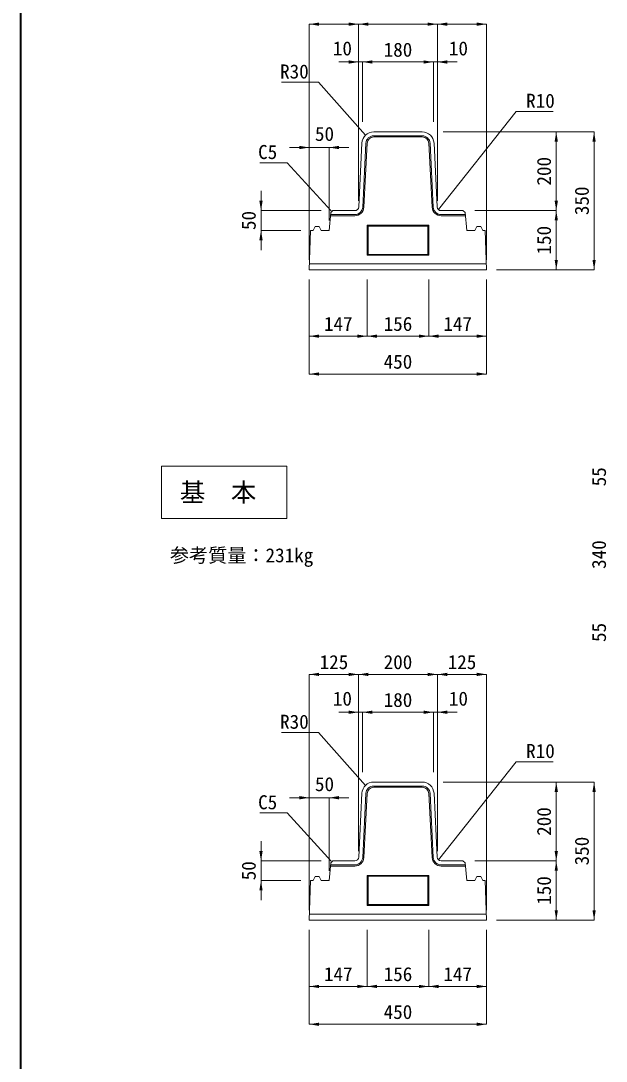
# Model space of a CAD drawing. Units: millimetres at full size, sheet at 1:25. Extents: x 19044 to 37689, y -9270 to 9420.
# Drawn here: x 19284 to 20770, y -5141 to -2501 of the extents above; entities that cross this region are included whole.
import ezdxf
from ezdxf.enums import TextEntityAlignment as Align

# ---------------------------------------------------------------- set-up
doc = ezdxf.new("R2010")
doc.units = ezdxf.units.MM
doc.header["$LTSCALE"] = 25
for name, color, linetype, lineweight in [('0_2', 7, 'Continuous', 9), ('図枠', 7, 'Continuous', 5), ('寸法線', 7, 'Continuous', 9), ('引出線', 4, 'Continuous', 13), ('本体', 2, 'Continuous', 5), ('目地', 120, 'Continuous', 5)]:
    doc.layers.add(name, color=color, linetype=linetype, lineweight=lineweight)
doc.layers.add('文字', color=7, linetype='Continuous')
doc.styles.add('ＭＳ ゴシック', font='')
doc.styles.get('ＭＳ ゴシック').set_extended_font_data('MS Gothic')

# ---------------------------------------------------------------- blocks, each defined once
blk = doc.blocks.new('filled_arrow')
at = {"color": 0, "linetype": 'Continuous', "lineweight": -2}
blk.add_solid([(7.5, 1.25), (0, 0), (7.5, -1.25)], dxfattribs=at)

msp = doc.modelspace()

# ---------------------------------------------------------------- linework, layer by layer
at = {"layer": '0_2', "color": 1, "lineweight": 13}
msp.add_lwpolyline([(19959.27, -3631.29), (19641.18, -3631.29), (19641.18, -3763.35), (19959.27, -3763.35)], close=True, dxfattribs=at)
at = {"layer": '図枠', "lineweight": 40}
msp.add_line((19284.19, -9119.87), (19284.19, -869.87), dxfattribs=at)
at = {"layer": '寸法線', "lineweight": 13}
for p, q in [((20141.26, -2509.34), (20016.26, -2509.34)), ((20016.26, -3107.56), (20016.26, -2509.34)), ((20341.26, -2509.34), (20141.26, -2509.34)), ((20141.26, -2957.56), (20141.26, -2509.34)), ((20141.26, -2957.56), (20141.26, -2509.34)), ((20341.26, -2957.56), (20341.26, -2509.34)), ((20341.26, -2509.34), (20466.26, -2509.34)), ((20341.26, -2957.56), (20341.26, -2509.34)), ((20466.26, -3107.56), (20466.26, -2509.34)), ((20201.26, -2605.34), (20091.26, -2605.34)), ((20141.26, -2957.56), (20141.26, -2605.34)), ((20151.26, -2757.56), (20151.26, -2605.34)), ((20151.26, -2605.34), (20331.26, -2605.34)), ((20151.26, -2757.56), (20151.26, -2605.34)), ((20281.26, -2605.34), (20391.26, -2605.34)), ((20331.26, -2757.56), (20331.26, -2605.34)), ((20331.26, -2757.56), (20331.26, -2605.34)), ((20341.26, -2957.56), (20341.26, -2605.34)), ((20356.26, -2782.56), (20642.95, -2782.56)), ((20356.26, -2782.56), (20738.95, -2782.56)), ((20642.95, -2782.56), (20642.95, -2982.56)), ((20738.95, -3132.56), (20738.95, -2782.56)), ((20116.26, -2822.29), (19966.26, -2822.29)), ((20016.26, -3107.56), (20016.26, -2822.29)), ((20066.26, -3007.56), (20066.26, -2822.29)), ((19893.7, -2932.56), (19893.7, -3082.56)), ((20046.26, -2982.56), (19893.7, -2982.56)), ((20436.26, -2982.56), (20642.95, -2982.56)), ((20436.26, -2982.56), (20642.95, -2982.56)), ((20642.95, -2982.56), (20642.95, -3132.56)), ((19994.6, -3032.56), (19893.7, -3032.56)), ((20491.26, -3132.56), (20642.95, -3132.56)), ((20491.26, -3132.56), (20738.95, -3132.56)), ((20016.26, -3157.56), (20016.26, -3301.1)), ((20016.26, -3157.56), (20016.26, -3397.1)), ((20163.26, -3157.56), (20163.26, -3301.1)), ((20163.26, -3157.56), (20163.26, -3301.1)), ((20319.26, -3157.56), (20319.26, -3301.1)), ((20319.26, -3157.56), (20319.26, -3301.1)), ((20466.26, -3157.56), (20466.26, -3397.1)), ((20466.26, -3157.56), (20466.26, -3301.1)), ((20016.26, -3301.1), (20163.26, -3301.1)), ((20163.26, -3301.1), (20319.26, -3301.1)), ((20319.26, -3301.1), (20466.26, -3301.1)), ((20466.26, -3397.1), (20016.26, -3397.1)), ((20141.26, -4159.34), (20016.26, -4159.34)), ((20016.26, -4757.56), (20016.26, -4159.34)), ((20341.26, -4159.34), (20141.26, -4159.34)), ((20141.26, -4607.56), (20141.26, -4159.34)), ((20141.26, -4607.56), (20141.26, -4159.34)), ((20341.26, -4607.56), (20341.26, -4159.34)), ((20341.26, -4159.34), (20466.26, -4159.34)), ((20341.26, -4607.56), (20341.26, -4159.34)), ((20466.26, -4757.56), (20466.26, -4159.34)), ((20201.26, -4255.34), (20091.26, -4255.34)), ((20141.26, -4607.56), (20141.26, -4255.34)), ((20151.26, -4407.56), (20151.26, -4255.34)), ((20151.26, -4255.34), (20331.26, -4255.34)), ((20151.26, -4407.56), (20151.26, -4255.34)), ((20281.26, -4255.34), (20391.26, -4255.34)), ((20331.26, -4407.56), (20331.26, -4255.34)), ((20331.26, -4407.56), (20331.26, -4255.34)), ((20341.26, -4607.56), (20341.26, -4255.34)), ((20356.26, -4432.56), (20642.95, -4432.56)), ((20356.26, -4432.56), (20738.95, -4432.56)), ((20642.95, -4432.56), (20642.95, -4632.56)), ((20738.95, -4782.56), (20738.95, -4432.56)), ((20116.26, -4472.29), (19966.26, -4472.29)), ((20016.26, -4757.56), (20016.26, -4472.29)), ((20066.26, -4657.56), (20066.26, -4472.29)), ((19893.7, -4582.56), (19893.7, -4732.56)), ((20046.26, -4632.56), (19893.7, -4632.56)), ((20436.26, -4632.56), (20642.95, -4632.56)), ((20436.26, -4632.56), (20642.95, -4632.56)), ((20642.95, -4632.56), (20642.95, -4782.56)), ((19994.6, -4682.56), (19893.7, -4682.56)), ((20491.26, -4782.56), (20642.95, -4782.56)), ((20491.26, -4782.56), (20738.95, -4782.56)), ((20016.26, -4807.56), (20016.26, -4951.1)), ((20016.26, -4807.56), (20016.26, -5047.1)), ((20163.26, -4807.56), (20163.26, -4951.1)), ((20163.26, -4807.56), (20163.26, -4951.1)), ((20319.26, -4807.56), (20319.26, -4951.1)), ((20319.26, -4807.56), (20319.26, -4951.1)), ((20466.26, -4807.56), (20466.26, -5047.1)), ((20466.26, -4807.56), (20466.26, -4951.1)), ((20016.26, -4951.1), (20163.26, -4951.1)), ((20163.26, -4951.1), (20319.26, -4951.1)), ((20319.26, -4951.1), (20466.26, -4951.1)), ((20466.26, -5047.1), (20016.26, -5047.1))]:
    msp.add_line(p, q, dxfattribs=at)
at = {"layer": '引出線'}
for points in [[(20159.12, -2790.83), (20039.75, -2656.62), (19945.84, -2656.62)], [(20343.88, -2979.81), (20541.52, -2730.92), (20635.43, -2730.92)], [(20071.97, -2983.34), (19959.84, -2860.97), (19890.86, -2860.97)], [(20159.12, -4440.83), (20039.75, -4306.62), (19945.84, -4306.62)], [(20343.88, -4629.81), (20541.52, -4380.92), (20635.43, -4380.92)], [(20071.97, -4633.34), (19959.84, -4510.97), (19890.86, -4510.97)]]:
    msp.add_lwpolyline(points, dxfattribs=at)
at = {"layer": '本体', "lineweight": 13}
for p, q in [((20179.8, -2782.56), (20302.73, -2782.56)), ((20141.74, -2973.06), (20149.84, -2811.06)), ((20340.79, -2973.06), (20332.69, -2811.06)), ((20070.77, -2987.54), (20076.26, -2982.56)), ((20076.26, -2982.56), (20131.75, -2982.56)), ((20350.78, -2982.56), (20406.26, -2982.56)), ((20406.26, -2982.56), (20411.76, -2987.54)), ((20066.26, -3032.56), (20070.77, -2987.54)), ((20416.26, -3032.56), (20411.76, -2987.54)), ((20019.6, -3032.56), (20016.26, -3132.56)), ((20019.6, -3032.56), (20026.26, -3032.56)), ((20026.26, -3032.56), (20031.26, -3022.56)), ((20031.26, -3022.56), (20041.26, -3022.56)), ((20041.26, -3022.56), (20046.26, -3032.56)), ((20046.26, -3032.56), (20066.26, -3032.56)), ((20436.26, -3032.56), (20416.26, -3032.56)), ((20441.26, -3022.56), (20436.26, -3032.56)), ((20451.26, -3022.56), (20441.26, -3022.56)), ((20456.26, -3032.56), (20451.26, -3022.56)), ((20462.93, -3032.56), (20456.26, -3032.56)), ((20462.93, -3032.56), (20466.26, -3132.56)), ((20016.26, -3132.56), (20466.26, -3132.56)), ((20179.8, -4432.56), (20302.73, -4432.56)), ((20141.74, -4623.06), (20149.84, -4461.06)), ((20340.79, -4623.06), (20332.69, -4461.06)), ((20066.26, -4682.56), (20070.77, -4637.54)), ((20070.77, -4637.54), (20076.26, -4632.56)), ((20076.26, -4632.56), (20131.75, -4632.56)), ((20350.78, -4632.56), (20406.26, -4632.56)), ((20406.26, -4632.56), (20411.76, -4637.54)), ((20416.26, -4682.56), (20411.76, -4637.54)), ((20026.26, -4682.56), (20031.26, -4672.56)), ((20031.26, -4672.56), (20041.26, -4672.56)), ((20041.26, -4672.56), (20046.26, -4682.56)), ((20441.26, -4672.56), (20436.26, -4682.56)), ((20451.26, -4672.56), (20441.26, -4672.56)), ((20456.26, -4682.56), (20451.26, -4672.56)), ((20019.6, -4682.56), (20016.26, -4782.56)), ((20019.6, -4682.56), (20026.26, -4682.56)), ((20046.26, -4682.56), (20066.26, -4682.56)), ((20436.26, -4682.56), (20416.26, -4682.56)), ((20462.93, -4682.56), (20456.26, -4682.56)), ((20462.93, -4682.56), (20466.26, -4782.56)), ((20016.26, -4782.56), (20466.26, -4782.56))]:
    msp.add_line(p, q, dxfattribs=at)
at = {"layer": '本体', "lineweight": 9}
for p, q in [((20016.76, -3117.56), (20465.76, -3117.56)), ((20016.76, -4767.56), (20465.76, -4767.56))]:
    msp.add_line(p, q, dxfattribs=at)
at = {"layer": '本体', "lineweight": 13}
for centre, radius, start, end in [((20179.8, -2812.56), 30, 90, 177.13759), ((20302.73, -2812.56), 30, 2.86241, 90), ((20131.75, -2972.56), 10, 270, 357.13759), ((20350.78, -2972.56), 10, 182.86241, 270), ((20179.8, -4462.56), 30, 90, 177.13759), ((20302.73, -4462.56), 30, 2.86241, 90), ((20131.75, -4622.56), 10, 270, 357.13759), ((20350.78, -4622.56), 10, 182.86241, 270)]:
    msp.add_arc(centre, radius, start, end, dxfattribs=at)
at = {"layer": '目地'}
for p, q in [((20179.8, -2792.56), (20302.73, -2792.56)), ((20179.8, -2795.56), (20302.73, -2795.56)), ((20151.73, -2973.56), (20159.83, -2811.56)), ((20154.72, -2973.71), (20162.82, -2811.71)), ((20327.81, -2973.71), (20319.71, -2811.71)), ((20330.8, -2973.56), (20322.7, -2811.56)), ((20069.96, -2995.56), (20131.75, -2995.56)), ((20070.26, -2992.56), (20131.75, -2992.56)), ((20350.78, -2992.56), (20412.26, -2992.56)), ((20350.78, -2995.56), (20412.56, -2995.56)), ((20163.26, -3019.56), (20165.26, -3021.56)), ((20163.26, -3095.56), (20163.26, -3019.56)), ((20163.26, -3019.56), (20319.26, -3019.56)), ((20165.26, -3093.56), (20165.26, -3021.56)), ((20165.26, -3021.56), (20317.26, -3021.56)), ((20317.26, -3021.56), (20319.26, -3019.56)), ((20317.26, -3021.56), (20317.26, -3093.56)), ((20319.26, -3019.56), (20319.26, -3095.56)), ((20165.26, -3093.56), (20163.26, -3095.56)), ((20319.26, -3095.56), (20163.26, -3095.56)), ((20317.26, -3093.56), (20165.26, -3093.56)), ((20317.26, -3093.56), (20319.26, -3095.56)), ((20151.73, -4623.56), (20159.83, -4461.56)), ((20179.8, -4442.56), (20302.73, -4442.56)), ((20179.8, -4445.56), (20302.73, -4445.56)), ((20330.8, -4623.56), (20322.7, -4461.56)), ((20154.72, -4623.71), (20162.82, -4461.71)), ((20327.81, -4623.71), (20319.71, -4461.71)), ((20069.96, -4645.56), (20131.75, -4645.56)), ((20070.26, -4642.56), (20131.75, -4642.56)), ((20350.78, -4642.56), (20412.26, -4642.56)), ((20350.78, -4645.56), (20412.56, -4645.56)), ((20163.26, -4669.56), (20165.26, -4671.56)), ((20163.26, -4745.56), (20163.26, -4669.56)), ((20163.26, -4669.56), (20319.26, -4669.56)), ((20165.26, -4743.56), (20165.26, -4671.56)), ((20165.26, -4671.56), (20317.26, -4671.56)), ((20317.26, -4671.56), (20319.26, -4669.56)), ((20317.26, -4671.56), (20317.26, -4743.56)), ((20319.26, -4669.56), (20319.26, -4745.56)), ((20165.26, -4743.56), (20163.26, -4745.56)), ((20319.26, -4745.56), (20163.26, -4745.56)), ((20317.26, -4743.56), (20165.26, -4743.56)), ((20317.26, -4743.56), (20319.26, -4745.56))]:
    msp.add_line(p, q, dxfattribs=at)
for centre, radius, start, end in [((20179.8, -2812.56), 20, 90, 177.13759), ((20179.8, -2812.56), 17, 90, 177.13759), ((20302.73, -2812.56), 20, 2.86241, 90), ((20302.73, -2812.56), 17, 2.86241, 90), ((20131.75, -2972.56), 20, 270, 357.13759), ((20131.75, -2972.56), 23, 270, 357.13759), ((20350.78, -2972.56), 23, 182.86241, 270), ((20350.78, -2972.56), 20, 182.86241, 270), ((20179.8, -4462.56), 20, 90, 177.13759), ((20179.8, -4462.56), 17, 90, 177.13759), ((20302.73, -4462.56), 20, 2.86241, 90), ((20302.73, -4462.56), 17, 2.86241, 90), ((20131.75, -4622.56), 20, 270, 357.13759), ((20131.75, -4622.56), 23, 270, 357.13759), ((20350.78, -4622.56), 23, 182.86241, 270), ((20350.78, -4622.56), 20, 182.86241, 270)]:
    msp.add_arc(centre, radius, start, end, dxfattribs=at)

# ---------------------------------------------------------------- block references
at = {"layer": '寸法線', "lineweight": 13, "xscale": 3.33, "yscale": 3.33}
for p in [(20016.26, -2509.34), (20141.26, -2509.34), (20341.26, -2509.34), (20151.26, -2605.34), (20151.26, -2605.34), (20341.26, -2605.34), (20066.26, -2822.29), (20016.26, -3301.1), (20163.26, -3301.1), (20319.26, -3301.1), (20016.26, -3397.1), (20016.26, -4159.34), (20141.26, -4159.34), (20341.26, -4159.34), (20151.26, -4255.34), (20151.26, -4255.34), (20341.26, -4255.34), (20066.26, -4472.29), (20016.26, -4951.1), (20163.26, -4951.1), (20319.26, -4951.1), (20016.26, -5047.1)]:
    msp.add_blockref('filled_arrow', p, dxfattribs=at)
for p, rotation in [((20141.26, -2509.34), 180), ((20341.26, -2509.34), 180), ((20466.26, -2509.34), 180), ((20141.26, -2605.34), 180), ((20331.26, -2605.34), 180), ((20331.26, -2605.34), 180), ((20642.95, -2782.56), 270), ((20738.95, -2782.56), 270), ((20016.26, -2822.29), 180), ((19893.7, -2982.56), 90), ((20642.95, -2982.56), 90), ((20642.95, -2982.56), 270), ((19893.7, -3032.56), 270), ((20642.95, -3132.56), 90), ((20738.95, -3132.56), 90), ((20163.26, -3301.1), 180), ((20319.26, -3301.1), 180), ((20466.26, -3301.1), 180), ((20466.26, -3397.1), 180), ((20141.26, -4159.34), 180), ((20341.26, -4159.34), 180), ((20466.26, -4159.34), 180), ((20141.26, -4255.34), 180), ((20331.26, -4255.34), 180), ((20331.26, -4255.34), 180), ((20642.95, -4432.56), 270), ((20738.95, -4432.56), 270), ((20016.26, -4472.29), 180), ((19893.7, -4632.56), 90), ((20642.95, -4632.56), 90), ((20642.95, -4632.56), 270), ((19893.7, -4682.56), 270), ((20642.95, -4782.56), 90), ((20738.95, -4782.56), 90), ((20163.26, -4951.1), 180), ((20319.26, -4951.1), 180), ((20466.26, -4951.1), 180), ((20466.26, -5047.1), 180)]:
    msp.add_blockref('filled_arrow', p, dxfattribs=dict(at, rotation=rotation))
at = {"layer": '引出線', "xscale": 0.133, "yscale": 0.133}
for p, rotation in [((20159.12, -2790.83), 131.7), ((20071.97, -2983.34), 132.5), ((20343.88, -2979.81), 51.5), ((20159.12, -4440.83), 131.7), ((20071.97, -4633.34), 132.5), ((20343.88, -4629.81), 51.5)]:
    msp.add_blockref('filled_arrow', p, dxfattribs=dict(at, rotation=rotation))

# ---------------------------------------------------------------- texts
at = {"layer": '寸法線', "style": 'ＭＳ ゴシック'}
for s, p in [('10', (20100.3, -2570.84)), ('180', (20241.26, -2574.09)), ('10', (20394.69, -2570.84)), ('50', (20054.82, -2787.79)), ('147', (20089.76, -3269.85)), ('156', (20241.26, -3269.85)), ('147', (20392.76, -3269.85)), ('450', (20241.26, -3365.85)), ('125', (20078.76, -4128.09)), ('200', (20241.26, -4128.09)), ('125', (20403.76, -4128.09)), ('10', (20100.3, -4220.84)), ('180', (20241.26, -4224.09)), ('10', (20394.69, -4220.84)), ('50', (20054.82, -4437.79)), ('147', (20089.76, -4919.85)), ('156', (20241.26, -4919.85)), ('147', (20392.76, -4919.85)), ('450', (20241.26, -5015.85))]:
    msp.add_text(s, height=35.6, dxfattribs=at).set_placement(p, align=Align.MIDDLE_CENTER)
for s, p in [('200', (20611.7, -2882.56)), ('350', (20707.7, -2957.56)), ('50', (19862.45, -3007.56)), ('150', (20611.7, -3057.56)), ('55', (20751.25, -3657.84)), ('340', (20751.25, -3855.34)), ('55', (20751.25, -4052.84)), ('200', (20611.7, -4532.56)), ('350', (20707.7, -4607.56)), ('50', (19862.45, -4657.56)), ('150', (20611.7, -4707.56))]:
    msp.add_text(s, height=35.6, rotation=90, dxfattribs=at).set_placement(p, align=Align.MIDDLE_CENTER)
at = {"layer": '引出線', "style": 'ＭＳ ゴシック'}
for s, p in [('R30', (20014.75, -2611.62)), ('C5', (19934.84, -2815.97)), ('R30', (20014.75, -4261.62)), ('C5', (19934.84, -4465.97))]:
    msp.add_text(s, height=35.6, dxfattribs=at).set_placement(p, align=Align.TOP_RIGHT)
for p in [(20566.52, -2685.92), (20566.52, -4335.92)]:
    msp.add_text('R10', height=35.6, dxfattribs=at).set_placement(p, align=Align.TOP_LEFT)
at = {"layer": '文字', "style": 'ＭＳ ゴシック'}
for s, height, p in [('基\u3000本', 47.47, (19687.69, -3697.32)), ('参考質量：231kg', 35.6, (19662.42, -3857.07))]:
    msp.add_text(s, height=height, dxfattribs=at).set_placement(p, align=Align.MIDDLE_LEFT)

doc.saveas('drawing.dxf')
